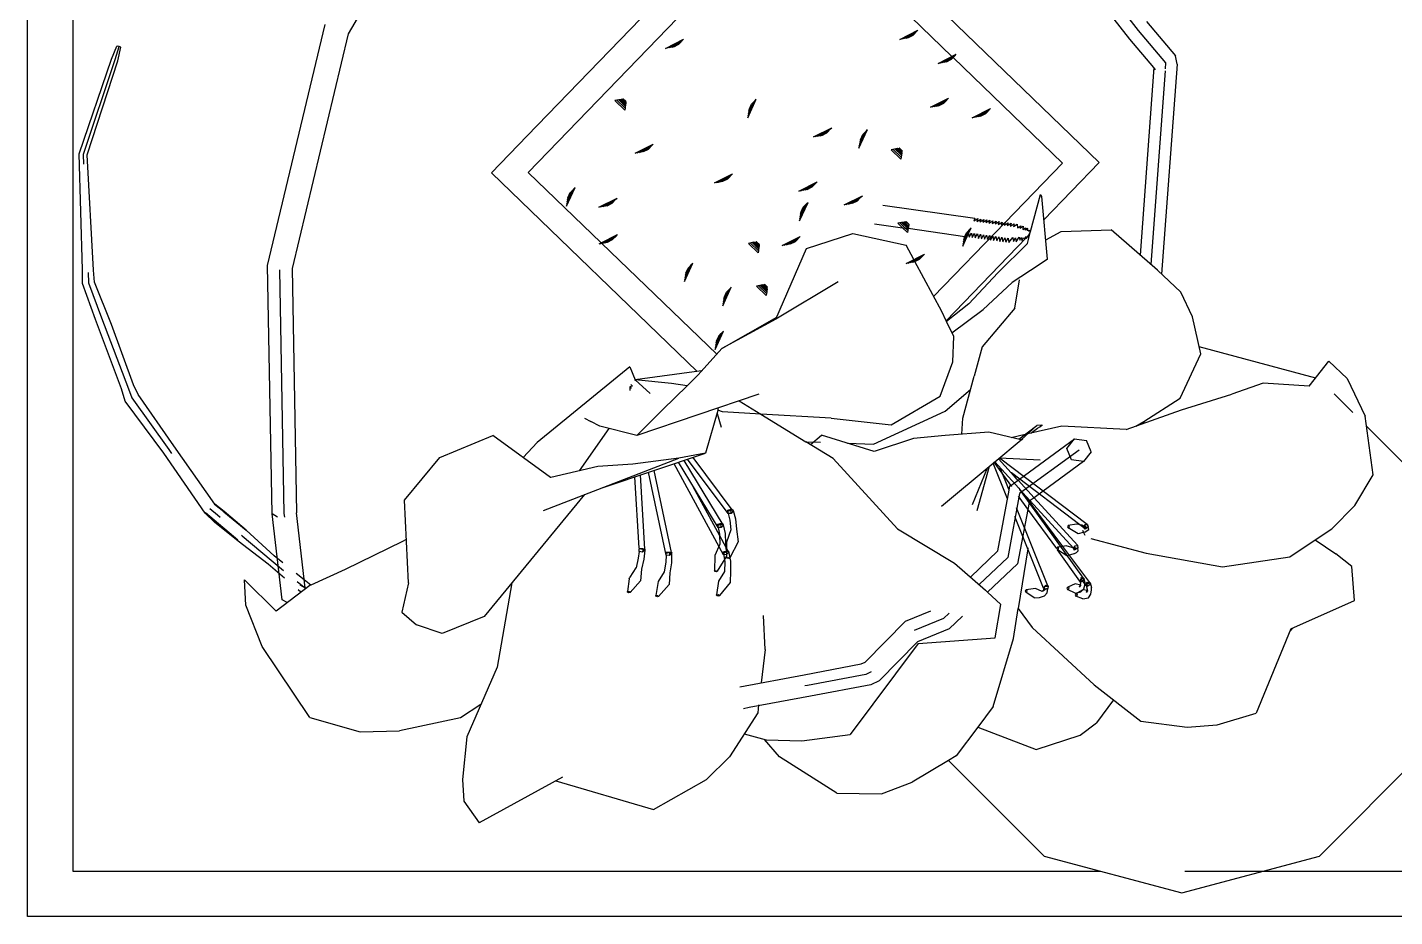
# Model space of a CAD drawing. Header units: metres. Extents: x 244.4 to 340.3, y -4.1 to 64.3.
# Drawn here: x 316.7837 to 316.9937, y 60.3094 to 60.446 of the extents above; entities that cross this region are included whole.
import ezdxf

# ---------------------------------------------------------------- set-up
doc = ezdxf.new("R2010")
doc.units = ezdxf.units.M
doc.layers.add('Edges', color=7, linetype='Continuous')

msp = doc.modelspace()

# ---------------------------------------------------------------- linework, layer by layer
at = {"layer": 'Edges'}
for p, q in [((316.7837, 60.30936), (316.7837, 60.53936)), ((316.7907, 60.53236), (316.7907, 60.31636)), ((316.90085, 60.47108), (316.86048, 60.42928)), ((316.94835, 60.42522), (316.90085, 60.47108)), ((316.90095, 60.46542), (316.86064, 60.42368)), ((316.92572, 60.4415), (316.90307, 60.46336)), ((316.84291, 60.46194), (316.83297, 60.44498)), ((316.94737, 60.45442), (316.95431, 60.4455)), ((316.95302, 60.44415), (316.94601, 60.45317)), ((316.82061, 60.40939), (316.82945, 60.4464)), ((316.91769, 60.44412), (316.92049, 60.44553)), ((316.91799, 60.44418), (316.92031, 60.44535)), ((316.91975, 60.44476), (316.92031, 60.44535)), ((316.92031, 60.44535), (316.92049, 60.44553)), ((316.95431, 60.4455), (316.95854, 60.44051)), ((316.9556, 60.44684), (316.96007, 60.44157)), ((316.79662, 60.44109), (316.79746, 60.44308)), ((316.7975, 60.44309), (316.79746, 60.44308)), ((316.79781, 60.443), (316.7975, 60.44309)), ((316.83297, 60.44498), (316.82436, 60.40893)), ((316.88172, 60.44273), (316.88451, 60.44414)), ((316.88202, 60.44279), (316.88434, 60.44396)), ((316.88237, 60.44286), (316.88413, 60.44375)), ((316.88274, 60.44293), (316.88392, 60.44353)), ((316.88299, 60.44298), (316.88377, 60.44337)), ((316.88377, 60.44337), (316.88451, 60.44414)), ((316.91871, 60.44432), (316.91769, 60.44412)), ((316.91834, 60.44425), (316.92011, 60.44513)), ((316.91871, 60.44432), (316.91989, 60.44492)), ((316.91896, 60.44437), (316.91871, 60.44432)), ((316.91896, 60.44437), (316.91975, 60.44476)), ((316.95672, 60.43979), (316.95302, 60.44415)), ((316.79167, 60.42653), (316.79662, 60.44109)), ((316.79777, 60.44299), (316.79712, 60.44096)), ((316.79761, 60.44083), (316.79807, 60.4429)), ((316.79807, 60.4429), (316.79781, 60.443)), ((316.88202, 60.44279), (316.88172, 60.44273)), ((316.88299, 60.44298), (316.88202, 60.44279)), ((316.92358, 60.44042), (316.92638, 60.44183)), ((316.92388, 60.44048), (316.92579, 60.44144)), ((316.92424, 60.44055), (316.926, 60.44144)), ((316.9246, 60.44062), (316.92579, 60.44122)), ((316.92486, 60.44067), (316.92564, 60.44106)), ((316.92564, 60.44106), (316.9262, 60.44165)), ((316.92579, 60.44144), (316.92572, 60.4415)), ((316.92579, 60.44144), (316.9262, 60.44165)), ((316.92586, 60.44137), (316.92579, 60.44144)), ((316.92589, 60.44132), (316.92586, 60.44137)), ((316.94269, 60.42512), (316.92589, 60.44132)), ((316.9262, 60.44165), (316.92638, 60.44183)), ((316.96029, 60.4403), (316.96007, 60.44157)), ((316.79712, 60.44096), (316.79228, 60.42644)), ((316.79289, 60.42636), (316.79761, 60.44083)), ((316.92486, 60.44067), (316.92358, 60.44042)), ((316.95672, 60.43979), (316.95461, 60.41097)), ((316.95845, 60.43928), (316.95627, 60.40953)), ((316.95701, 60.43945), (316.95672, 60.43979)), ((316.96029, 60.4403), (316.95793, 60.40804)), ((316.95854, 60.44051), (316.95847, 60.43958)), ((316.87454, 60.43481), (316.87396, 60.4347)), ((316.87545, 60.43326), (316.87396, 60.4347)), ((316.8755, 60.43357), (316.87426, 60.43476)), ((316.87462, 60.43483), (316.87454, 60.43481)), ((316.87554, 60.43385), (316.87454, 60.43481)), ((316.87517, 60.43494), (316.87462, 60.43483)), ((316.87555, 60.43392), (316.87462, 60.43483)), ((316.87558, 60.43411), (316.87481, 60.43487)), ((316.87561, 60.43426), (316.87495, 60.43489)), ((316.87524, 60.43495), (316.87517, 60.43494)), ((316.87564, 60.43448), (316.87517, 60.43494)), ((316.87565, 60.43455), (316.87524, 60.43495)), ((316.89436, 60.43208), (316.89567, 60.43493)), ((316.89441, 60.43238), (316.89549, 60.43474)), ((316.89493, 60.43416), (316.89549, 60.43474)), ((316.89549, 60.43474), (316.89567, 60.43493)), ((316.9224, 60.43368), (316.92519, 60.43509)), ((316.9227, 60.43374), (316.92502, 60.43491)), ((316.92305, 60.43381), (316.92481, 60.43469)), ((316.92445, 60.43432), (316.92481, 60.43469)), ((316.92481, 60.43469), (316.92502, 60.43491)), ((316.92502, 60.43491), (316.92519, 60.43509)), ((316.8755, 60.43357), (316.87545, 60.43326)), ((316.87554, 60.43385), (316.8755, 60.43357)), ((316.87555, 60.43392), (316.87554, 60.43385)), ((316.87564, 60.43448), (316.87555, 60.43392)), ((316.87565, 60.43455), (316.87564, 60.43448)), ((316.89452, 60.43311), (316.89436, 60.43208)), ((316.89446, 60.43274), (316.89529, 60.43453)), ((316.89452, 60.43311), (316.89507, 60.43431)), ((316.89456, 60.43336), (316.89452, 60.43311)), ((316.89456, 60.43336), (316.89493, 60.43416)), ((316.92367, 60.43393), (316.9224, 60.43368)), ((316.92342, 60.43388), (316.9246, 60.43448)), ((316.92367, 60.43393), (316.92445, 60.43432)), ((316.92885, 60.43208), (316.93164, 60.43348)), ((316.92915, 60.43214), (316.93147, 60.4333)), ((316.9295, 60.4322), (316.93126, 60.43309)), ((316.92987, 60.43228), (316.93105, 60.43287)), ((316.93012, 60.43233), (316.9309, 60.43272)), ((316.9309, 60.43272), (316.93164, 60.43348)), ((316.90445, 60.42913), (316.90725, 60.43053)), ((316.90708, 60.43035), (316.90725, 60.43053)), ((316.93012, 60.43233), (316.92885, 60.43208)), ((316.86048, 60.42928), (316.85499, 60.42359)), ((316.90573, 60.42937), (316.90445, 60.42913)), ((316.90475, 60.42918), (316.90708, 60.43035)), ((316.90511, 60.42925), (316.90687, 60.43014)), ((316.90547, 60.42932), (316.90666, 60.42992)), ((316.90573, 60.42937), (316.90651, 60.42977)), ((316.90651, 60.42977), (316.90708, 60.43035)), ((316.91144, 60.42741), (316.91275, 60.43025)), ((316.91149, 60.42771), (316.91258, 60.43007)), ((316.91161, 60.42844), (316.91149, 60.42771)), ((316.91155, 60.42807), (316.91237, 60.42986)), ((316.91161, 60.42844), (316.91216, 60.42964)), ((316.91165, 60.42869), (316.91161, 60.42844)), ((316.91165, 60.42869), (316.91201, 60.42949)), ((316.91201, 60.42949), (316.91258, 60.43007)), ((316.91258, 60.43007), (316.91275, 60.43025)), ((316.79218, 60.40869), (316.79167, 60.42653)), ((316.79228, 60.42644), (316.79234, 60.42492)), ((316.79387, 60.40864), (316.79289, 60.42636)), ((316.87705, 60.42662), (316.87985, 60.42803)), ((316.87833, 60.42687), (316.87705, 60.42662)), ((316.87735, 60.42668), (316.87968, 60.42785)), ((316.87771, 60.42675), (316.87947, 60.42764)), ((316.87807, 60.42682), (316.87926, 60.42742)), ((316.87833, 60.42687), (316.87911, 60.42727)), ((316.87911, 60.42727), (316.87968, 60.42785)), ((316.87968, 60.42785), (316.87985, 60.42803)), ((316.91149, 60.42771), (316.91144, 60.42741)), ((316.91736, 60.42735), (316.91638, 60.42716)), ((316.91787, 60.42573), (316.91638, 60.42716)), ((316.91791, 60.42603), (316.91668, 60.42722)), ((316.91796, 60.42631), (316.91696, 60.42728)), ((316.91797, 60.42638), (316.91703, 60.42729)), ((316.918, 60.42658), (316.91722, 60.42733)), ((316.9174, 60.42736), (316.91736, 60.42735)), ((316.91802, 60.42672), (316.91736, 60.42735)), ((316.9174, 60.42736), (316.91759, 60.4274)), ((316.91803, 60.42675), (316.9174, 60.42736)), ((316.91765, 60.42741), (316.91759, 60.4274)), ((316.91806, 60.42695), (316.91759, 60.4274)), ((316.91807, 60.42701), (316.91765, 60.42741)), ((316.91796, 60.42631), (316.91791, 60.42603)), ((316.91797, 60.42638), (316.91796, 60.42631)), ((316.918, 60.42658), (316.91797, 60.42638)), ((316.91802, 60.42672), (316.918, 60.42658)), ((316.91803, 60.42675), (316.91802, 60.42672)), ((316.91803, 60.42675), (316.91806, 60.42695)), ((316.91807, 60.42701), (316.91806, 60.42695)), ((316.91791, 60.42603), (316.91787, 60.42573)), ((316.93389, 60.416), (316.94269, 60.42512)), ((316.93984, 60.4164), (316.94835, 60.42522)), ((316.85499, 60.42359), (316.88657, 60.39309)), ((316.86064, 60.42368), (316.87184, 60.41287)), ((316.88923, 60.42207), (316.89203, 60.42348)), ((316.88953, 60.42213), (316.88923, 60.42207)), ((316.88953, 60.42213), (316.89185, 60.4233)), ((316.88953, 60.42213), (316.89051, 60.42232)), ((316.88989, 60.4222), (316.89165, 60.42308)), ((316.89025, 60.42227), (316.89144, 60.42286)), ((316.89051, 60.42232), (316.89129, 60.42271)), ((316.89129, 60.42271), (316.89203, 60.42348)), ((316.9022, 60.42081), (316.905, 60.42222)), ((316.90426, 60.42146), (316.905, 60.42222)), ((316.86651, 60.41849), (316.86782, 60.42134)), ((316.86656, 60.4188), (316.86764, 60.42116)), ((316.86661, 60.41915), (316.86744, 60.42094)), ((316.86667, 60.41952), (316.86723, 60.42072)), ((316.86671, 60.41978), (316.86708, 60.42057)), ((316.86708, 60.42057), (316.86723, 60.42072)), ((316.86723, 60.42072), (316.86782, 60.42134)), ((316.90348, 60.42106), (316.9022, 60.42081)), ((316.9025, 60.42087), (316.90482, 60.42204)), ((316.90286, 60.42094), (316.90462, 60.42183)), ((316.90322, 60.42101), (316.90441, 60.42161)), ((316.90348, 60.42106), (316.90426, 60.42146)), ((316.90916, 60.41869), (316.91196, 60.42009)), ((316.91179, 60.41991), (316.91196, 60.42009)), ((316.93781, 60.41462), (316.9393, 60.42029)), ((316.93951, 60.41997), (316.9393, 60.42029)), ((316.86661, 60.41915), (316.86651, 60.41849)), ((316.86667, 60.41952), (316.86661, 60.41915)), ((316.86671, 60.41978), (316.86667, 60.41952)), ((316.87147, 60.41833), (316.87427, 60.41973)), ((316.87275, 60.41857), (316.87147, 60.41833)), ((316.87177, 60.41839), (316.87409, 60.41955)), ((316.87213, 60.41845), (316.87389, 60.41934)), ((316.87249, 60.41853), (316.87368, 60.41912)), ((316.87275, 60.41857), (316.87353, 60.41897)), ((316.87353, 60.41897), (316.87409, 60.41955)), ((316.87409, 60.41955), (316.87427, 60.41973)), ((316.9023, 60.41624), (316.90361, 60.41908)), ((316.90235, 60.41654), (316.90344, 60.4189)), ((316.90241, 60.4169), (316.90323, 60.41869)), ((316.90247, 60.41727), (316.90302, 60.41847)), ((316.90251, 60.41752), (316.90287, 60.41832)), ((316.90287, 60.41832), (316.90344, 60.4189)), ((316.90344, 60.4189), (316.90361, 60.41908)), ((316.91044, 60.41893), (316.90916, 60.41869)), ((316.90946, 60.41874), (316.91179, 60.41991)), ((316.90982, 60.41881), (316.91158, 60.4197)), ((316.91018, 60.41888), (316.91137, 60.41948)), ((316.91044, 60.41893), (316.91122, 60.41933)), ((316.91122, 60.41933), (316.91158, 60.4197)), ((316.91158, 60.4197), (316.91179, 60.41991)), ((316.91512, 60.41864), (316.92921, 60.41665)), ((316.94039, 60.41033), (316.93951, 60.41997)), ((316.90247, 60.41727), (316.9023, 60.41624)), ((316.90251, 60.41752), (316.90247, 60.41727)), ((316.91381, 60.41579), (316.91812, 60.41518)), ((316.91799, 60.41599), (316.91741, 60.41587)), ((316.91812, 60.41518), (316.91741, 60.41587)), ((316.91854, 60.41513), (316.91771, 60.41593)), ((316.91806, 60.416), (316.91799, 60.41599)), ((316.91894, 60.41507), (316.91799, 60.41599)), ((316.91862, 60.41611), (316.91806, 60.416)), ((316.919, 60.4151), (316.91806, 60.416)), ((316.91903, 60.41529), (316.91825, 60.41604)), ((316.91905, 60.41543), (316.91839, 60.41607)), ((316.91868, 60.41612), (316.91862, 60.41611)), ((316.91909, 60.41566), (316.91862, 60.41611)), ((316.9191, 60.41572), (316.91868, 60.41612)), ((316.9229, 60.40463), (316.93387, 60.41598)), ((316.92921, 60.41665), (316.92907, 60.41623)), ((316.92907, 60.41623), (316.92968, 60.41659)), ((316.92968, 60.41659), (316.92954, 60.41616)), ((316.92954, 60.41616), (316.93015, 60.41652)), ((316.93015, 60.41652), (316.93, 60.4161)), ((316.93, 60.4161), (316.93062, 60.41646)), ((316.93062, 60.41646), (316.93047, 60.41603)), ((316.93047, 60.41603), (316.93108, 60.41639)), ((316.93108, 60.41639), (316.93094, 60.41596)), ((316.93094, 60.41596), (316.93155, 60.41633)), ((316.93155, 60.41633), (316.93141, 60.4159)), ((316.93141, 60.4159), (316.93202, 60.41626)), ((316.93202, 60.41626), (316.93188, 60.41583)), ((316.93188, 60.41583), (316.93249, 60.41619)), ((316.93249, 60.41619), (316.93234, 60.41577)), ((316.93234, 60.41577), (316.93296, 60.41613)), ((316.93296, 60.41613), (316.93281, 60.4157)), ((316.93281, 60.4157), (316.93342, 60.41606)), ((316.93342, 60.41606), (316.93328, 60.41564)), ((316.93328, 60.41564), (316.93387, 60.41598)), ((316.93389, 60.416), (316.93375, 60.41557)), ((316.93375, 60.41557), (316.93436, 60.41593)), ((316.93387, 60.41598), (316.93389, 60.416)), ((316.93436, 60.41593), (316.93422, 60.4155)), ((316.93422, 60.4155), (316.93483, 60.41586)), ((316.93483, 60.41586), (316.93468, 60.41544)), ((316.93468, 60.41544), (316.9353, 60.4158)), ((316.9353, 60.4158), (316.93515, 60.41537)), ((316.87184, 60.41287), (316.87434, 60.41413)), ((316.87191, 60.4128), (316.87417, 60.41395)), ((316.8722, 60.41285), (316.87396, 60.41374)), ((316.8736, 60.41337), (316.87417, 60.41395)), ((316.87417, 60.41395), (316.87434, 60.41413)), ((316.89964, 60.41245), (316.90243, 60.41386)), ((316.89994, 60.41251), (316.90226, 60.41368)), ((316.90169, 60.41309), (316.90243, 60.41386)), ((316.9034, 60.41197), (316.91047, 60.41432)), ((316.91047, 60.41432), (316.91869, 60.4125)), ((316.91889, 60.41444), (316.91812, 60.41518)), ((316.91812, 60.41518), (316.91854, 60.41513)), ((316.91894, 60.41474), (316.91854, 60.41513)), ((316.91854, 60.41513), (316.91894, 60.41507)), ((316.91894, 60.41474), (316.91889, 60.41444)), ((316.919, 60.4151), (316.91894, 60.41474)), ((316.91894, 60.41507), (316.919, 60.4151)), ((316.91899, 60.41502), (316.91894, 60.41507)), ((316.91903, 60.41529), (316.919, 60.4151)), ((316.919, 60.4151), (316.92769, 60.41384)), ((316.91909, 60.41566), (316.91903, 60.41529)), ((316.9191, 60.41572), (316.91909, 60.41566)), ((316.92738, 60.41233), (316.92827, 60.41428)), ((316.92743, 60.41264), (316.92824, 60.41444)), ((316.92748, 60.41299), (316.92831, 60.41479)), ((316.92754, 60.41336), (316.92776, 60.41383)), ((316.92754, 60.41336), (316.92781, 60.41382)), ((316.92758, 60.41362), (316.92769, 60.41384)), ((316.92769, 60.41384), (316.92795, 60.41441)), ((316.92769, 60.41384), (316.92786, 60.41382)), ((316.92776, 60.41383), (316.9281, 60.41457)), ((316.92781, 60.41382), (316.9281, 60.41457)), ((316.92786, 60.41382), (316.92791, 60.41381)), ((316.92791, 60.41381), (316.92824, 60.41444)), ((316.92795, 60.41441), (316.92851, 60.415)), ((316.92824, 60.41444), (316.92851, 60.415)), ((316.92824, 60.41444), (316.92827, 60.41428)), ((316.92827, 60.41428), (316.92869, 60.41518)), ((316.92827, 60.41428), (316.92837, 60.41374)), ((316.92837, 60.41374), (316.92871, 60.41437)), ((316.92851, 60.415), (316.92869, 60.41518)), ((316.92871, 60.41437), (316.92884, 60.41368)), ((316.92884, 60.41368), (316.92918, 60.4143)), ((316.92918, 60.4143), (316.92931, 60.41361)), ((316.92931, 60.41361), (316.92965, 60.41424)), ((316.92965, 60.41424), (316.92978, 60.41355)), ((316.92978, 60.41355), (316.93012, 60.41417)), ((316.93012, 60.41417), (316.93025, 60.41348)), ((316.93025, 60.41348), (316.93058, 60.41411)), ((316.93058, 60.41411), (316.93071, 60.41341)), ((316.93071, 60.41341), (316.93105, 60.41404)), ((316.93105, 60.41404), (316.93118, 60.41335)), ((316.93118, 60.41335), (316.93152, 60.41398)), ((316.93152, 60.41398), (316.93159, 60.41362)), ((316.93165, 60.41328), (316.93199, 60.41391)), ((316.93199, 60.41391), (316.93212, 60.41322)), ((316.93212, 60.41322), (316.93246, 60.41384)), ((316.93246, 60.41384), (316.93259, 60.41315)), ((316.93259, 60.41315), (316.93292, 60.41378)), ((316.93292, 60.41378), (316.93305, 60.41309)), ((316.93305, 60.41309), (316.93339, 60.41371)), ((316.93339, 60.41371), (316.93352, 60.41302)), ((316.93515, 60.41537), (316.93576, 60.41573)), ((316.93558, 60.41304), (316.93606, 60.41371)), ((316.93576, 60.41573), (316.93577, 60.41516)), ((316.93577, 60.41516), (316.93628, 60.41546)), ((316.93606, 60.41371), (316.93614, 60.41325)), ((316.93628, 60.41546), (316.93616, 60.4151)), ((316.93616, 60.4151), (316.93667, 60.4154)), ((316.93667, 60.4154), (316.93661, 60.41492)), ((316.93661, 60.41492), (316.93702, 60.41516)), ((316.93702, 60.41516), (316.93692, 60.41487)), ((316.93692, 60.41487), (316.93734, 60.41512)), ((316.93694, 60.41355), (316.93709, 60.41383)), ((316.93709, 60.41383), (316.93714, 60.41361)), ((316.93714, 60.41361), (316.93728, 60.41375)), ((316.93715, 60.41352), (316.93728, 60.41375)), ((316.93734, 60.41512), (316.93724, 60.41483)), ((316.93724, 60.41483), (316.93752, 60.41481)), ((316.93728, 60.41375), (316.9373, 60.4138)), ((316.9373, 60.41274), (316.93779, 60.41459)), ((316.9373, 60.4138), (316.93753, 60.41402)), ((316.9373, 60.4138), (316.9374, 60.41372)), ((316.9374, 60.41372), (316.93753, 60.41402)), ((316.93752, 60.41481), (316.93746, 60.41463)), ((316.93746, 60.41463), (316.93773, 60.41479)), ((316.93753, 60.41402), (316.93779, 60.41459)), ((316.93753, 60.41402), (316.93768, 60.41418)), ((316.93773, 60.41479), (316.93767, 60.4146)), ((316.93767, 60.4146), (316.93781, 60.41462)), ((316.93779, 60.41459), (316.93781, 60.41462)), ((316.94012, 60.4133), (316.94252, 60.41458)), ((316.94252, 60.41458), (316.95016, 60.41484)), ((316.9573, 60.40864), (316.95016, 60.41484)), ((316.87155, 60.41273), (316.87282, 60.41298)), ((316.87155, 60.41273), (316.87184, 60.41287)), ((316.87184, 60.41287), (316.87191, 60.4128)), ((316.87191, 60.4128), (316.88958, 60.39574)), ((316.87257, 60.41293), (316.87375, 60.41352)), ((316.87282, 60.41298), (316.8736, 60.41337)), ((316.89529, 60.41295), (316.89445, 60.41278)), ((316.89593, 60.41135), (316.89445, 60.41278)), ((316.89598, 60.41165), (316.89475, 60.41284)), ((316.89603, 60.41193), (316.89503, 60.4129)), ((316.89604, 60.41201), (316.8951, 60.41291)), ((316.89529, 60.41295), (316.89543, 60.41297)), ((316.89607, 60.4122), (316.89529, 60.41295)), ((316.89543, 60.41297), (316.89566, 60.41302)), ((316.89609, 60.41234), (316.89543, 60.41297)), ((316.89572, 60.41303), (316.89566, 60.41302)), ((316.89613, 60.41257), (316.89566, 60.41302)), ((316.89614, 60.41263), (316.89572, 60.41303)), ((316.89598, 60.41165), (316.89593, 60.41135)), ((316.89603, 60.41193), (316.89598, 60.41165)), ((316.89604, 60.41201), (316.89603, 60.41193)), ((316.89613, 60.41257), (316.89604, 60.41201)), ((316.89614, 60.41263), (316.89613, 60.41257)), ((316.89869, 60.40113), (316.9034, 60.41197)), ((316.90091, 60.4127), (316.89964, 60.41245)), ((316.90029, 60.41258), (316.90205, 60.41347)), ((316.90066, 60.41265), (316.90184, 60.41325)), ((316.90091, 60.4127), (316.90169, 60.41309)), ((316.91987, 60.41029), (316.91869, 60.4125)), ((316.92484, 60.40088), (316.93714, 60.41361)), ((316.92754, 60.41336), (316.92738, 60.41233)), ((316.92758, 60.41362), (316.92754, 60.41336)), ((316.93159, 60.41362), (316.93165, 60.41328)), ((316.9373, 60.41274), (316.93275, 60.40825)), ((316.93352, 60.41302), (316.93386, 60.41365)), ((316.93386, 60.41365), (316.93399, 60.41295)), ((316.93399, 60.41295), (316.93433, 60.41358)), ((316.93433, 60.41358), (316.93446, 60.41289)), ((316.93446, 60.41289), (316.93509, 60.41367)), ((316.93509, 60.41367), (316.93519, 60.41309)), ((316.93519, 60.41309), (316.93547, 60.41361)), ((316.93547, 60.41361), (316.93558, 60.41304)), ((316.93614, 60.41325), (316.93637, 60.41367)), ((316.93637, 60.41367), (316.93646, 60.4132)), ((316.93646, 60.4132), (316.93669, 60.41363)), ((316.93669, 60.41363), (316.93694, 60.41355)), ((316.93714, 60.41361), (316.93715, 60.41352)), ((316.88462, 60.4069), (316.88593, 60.40974)), ((316.88467, 60.4072), (316.88575, 60.40956)), ((316.88555, 60.40935), (316.88575, 60.40956)), ((316.88575, 60.40956), (316.88593, 60.40974)), ((316.91869, 60.4097), (316.92149, 60.41111)), ((316.91997, 60.40995), (316.91869, 60.4097)), ((316.91899, 60.40976), (316.92131, 60.41093)), ((316.91935, 60.40983), (316.92111, 60.41072)), ((316.91971, 60.4099), (316.91998, 60.41009)), ((316.91971, 60.4099), (316.92, 60.41005)), ((316.91991, 60.41022), (316.91987, 60.41029)), ((316.91996, 60.41014), (316.91991, 60.41022)), ((316.91998, 60.41009), (316.91996, 60.41014)), ((316.91997, 60.40995), (316.92004, 60.40998)), ((316.91998, 60.41009), (316.9209, 60.4105)), ((316.92, 60.41005), (316.91998, 60.41009)), ((316.92, 60.41005), (316.9209, 60.4105)), ((316.92004, 60.40998), (316.92, 60.41005)), ((316.92004, 60.40998), (316.92075, 60.41034)), ((316.92415, 60.40231), (316.92004, 60.40998)), ((316.92075, 60.41034), (316.92149, 60.41111)), ((316.9391, 60.40949), (316.93499, 60.40679)), ((316.94039, 60.41033), (316.9391, 60.40949)), ((316.79218, 60.40661), (316.79218, 60.40869)), ((316.79304, 60.40831), (316.79308, 60.40672)), ((316.79399, 60.40684), (316.79387, 60.40864)), ((316.82129, 60.37125), (316.82061, 60.40939)), ((316.82317, 60.37131), (316.82249, 60.40871)), ((316.82436, 60.40893), (316.82504, 60.37137)), ((316.88482, 60.40818), (316.88467, 60.4072)), ((316.88472, 60.40756), (316.88555, 60.40935)), ((316.88478, 60.40792), (316.88534, 60.40913)), ((316.88482, 60.40818), (316.88519, 60.40898)), ((316.88519, 60.40898), (316.88555, 60.40935)), ((316.92832, 60.40348), (316.93275, 60.40825)), ((316.96088, 60.40527), (316.9573, 60.40864)), ((316.79415, 60.40107), (316.79218, 60.40661)), ((316.79308, 60.40672), (316.79507, 60.40135)), ((316.79661, 60.4003), (316.79399, 60.40684)), ((316.88467, 60.4072), (316.88462, 60.4069)), ((316.89051, 60.4032), (316.89182, 60.40604)), ((316.89056, 60.4035), (316.89165, 60.40586)), ((316.89062, 60.40386), (316.89144, 60.40565)), ((316.89067, 60.40423), (316.89123, 60.40543)), ((316.89072, 60.40448), (316.89108, 60.40528)), ((316.89108, 60.40528), (316.89165, 60.40586)), ((316.89182, 60.40604), (316.89165, 60.40586)), ((316.89667, 60.40639), (316.89568, 60.40619)), ((316.89717, 60.40476), (316.89568, 60.40619)), ((316.89722, 60.40506), (316.89598, 60.40625)), ((316.89726, 60.40534), (316.89626, 60.40631)), ((316.89727, 60.40542), (316.89634, 60.40632)), ((316.8973, 60.40561), (316.89652, 60.40636)), ((316.8967, 60.40639), (316.89667, 60.40639)), ((316.89733, 60.40575), (316.89667, 60.40639)), ((316.8967, 60.40639), (316.89689, 60.40643)), ((316.89733, 60.40578), (316.8967, 60.40639)), ((316.89696, 60.40644), (316.89689, 60.40643)), ((316.89736, 60.40598), (316.89689, 60.40643)), ((316.89737, 60.40604), (316.89696, 60.40644)), ((316.89726, 60.40534), (316.89722, 60.40506)), ((316.89727, 60.40542), (316.89726, 60.40534)), ((316.89733, 60.40575), (316.89727, 60.40542)), ((316.89733, 60.40578), (316.89736, 60.40598)), ((316.89733, 60.40578), (316.89733, 60.40575)), ((316.89737, 60.40604), (316.89736, 60.40598)), ((316.90826, 60.40687), (316.89869, 60.40113)), ((316.93499, 60.40679), (316.93051, 60.40261)), ((316.93539, 60.40281), (316.93612, 60.40718)), ((316.89056, 60.4035), (316.89051, 60.4032)), ((316.89067, 60.40423), (316.89056, 60.4035)), ((316.89072, 60.40448), (316.89067, 60.40423)), ((316.89722, 60.40506), (316.89717, 60.40476)), ((316.92832, 60.40348), (316.92487, 60.4008)), ((316.96267, 60.40151), (316.96088, 60.40527)), ((316.79816, 60.39042), (316.79415, 60.40107)), ((316.79507, 60.40135), (316.79924, 60.39044)), ((316.89038, 60.39662), (316.89883, 60.40146)), ((316.89869, 60.40113), (316.89038, 60.39662)), ((316.92484, 60.40088), (316.92415, 60.40231)), ((316.92572, 60.39905), (316.93051, 60.40261)), ((316.93539, 60.40281), (316.93037, 60.39688)), ((316.96395, 60.39579), (316.96267, 60.40151)), ((316.80002, 60.39106), (316.79661, 60.4003)), ((316.88933, 60.39646), (316.89064, 60.3993)), ((316.88938, 60.39676), (316.89046, 60.39912)), ((316.89026, 60.39891), (316.89046, 60.39912)), ((316.89046, 60.39912), (316.89064, 60.3993)), ((316.92487, 60.4008), (316.92484, 60.40088)), ((316.92601, 60.39846), (316.92487, 60.4008)), ((316.88953, 60.39774), (316.88938, 60.39676)), ((316.88943, 60.39712), (316.89026, 60.39891)), ((316.88949, 60.39749), (316.89004, 60.39869)), ((316.88953, 60.39774), (316.8899, 60.39854)), ((316.8899, 60.39854), (316.89026, 60.39891)), ((316.92585, 60.39457), (316.92601, 60.39846)), ((316.93037, 60.39688), (316.92913, 60.39237)), ((316.98159, 60.39209), (316.96371, 60.39688)), ((316.89038, 60.39662), (316.88673, 60.39259)), ((316.88938, 60.39676), (316.88933, 60.39646)), ((316.96077, 60.389), (316.96395, 60.39579)), ((316.87625, 60.3938), (316.86199, 60.38217)), ((316.87625, 60.3938), (316.87706, 60.39184)), ((316.88727, 60.39318), (316.87706, 60.39184)), ((316.92391, 60.38933), (316.92585, 60.39457)), ((316.9806, 60.39084), (316.98363, 60.39466)), ((316.98363, 60.39466), (316.98641, 60.392)), ((316.80074, 60.38958), (316.80002, 60.39106)), ((316.87631, 60.39016), (316.87627, 60.3908)), ((316.87645, 60.39048), (316.87637, 60.39087)), ((316.87647, 60.39106), (316.87648, 60.3911)), ((316.87648, 60.39097), (316.87647, 60.39106)), ((316.87654, 60.39095), (316.87648, 60.39097)), ((316.87661, 60.39084), (316.87654, 60.39095)), ((316.87664, 60.3909), (316.87654, 60.39095)), ((316.87658, 60.39078), (316.87661, 60.39084)), ((316.87694, 60.39181), (316.87697, 60.39181)), ((316.87697, 60.39181), (316.87704, 60.39175)), ((316.87706, 60.39184), (316.87939, 60.38974)), ((316.88263, 60.39127), (316.87706, 60.39184)), ((316.88132, 60.38726), (316.88504, 60.39092)), ((316.88504, 60.39092), (316.88263, 60.39127)), ((316.88504, 60.39092), (316.88673, 60.39259)), ((316.92738, 60.38591), (316.92913, 60.39237)), ((316.9735, 60.39129), (316.9687, 60.38963)), ((316.9806, 60.39084), (316.9735, 60.39129)), ((316.98641, 60.392), (316.98921, 60.38624)), ((316.79872, 60.38853), (316.79816, 60.39042)), ((316.80464, 60.38054), (316.79872, 60.38853)), ((316.79924, 60.39044), (316.79973, 60.38906)), ((316.79973, 60.38906), (316.80541, 60.3811)), ((316.80618, 60.38166), (316.80074, 60.38958)), ((316.89605, 60.38961), (316.87734, 60.38326)), ((316.89304, 60.38859), (316.89634, 60.38656)), ((316.91639, 60.3849), (316.92391, 60.38933)), ((316.9247, 60.38699), (316.92858, 60.39033)), ((316.95521, 60.38541), (316.96077, 60.389)), ((316.96097, 60.38723), (316.9687, 60.38963)), ((316.98728, 60.38682), (316.98443, 60.38967)), ((316.87734, 60.38326), (316.88132, 60.38726)), ((316.88978, 60.3871), (316.88785, 60.38053)), ((316.88964, 60.38664), (316.89028, 60.38456)), ((316.88975, 60.38747), (316.88977, 60.38714)), ((316.89045, 60.38689), (316.88977, 60.38714)), ((316.88977, 60.38714), (316.88978, 60.3871)), ((316.89634, 60.38656), (316.89045, 60.38689)), ((316.89634, 60.38656), (316.9033, 60.38229)), ((316.90715, 60.38595), (316.89634, 60.38656)), ((316.91367, 60.38195), (316.9247, 60.38699)), ((316.95249, 60.38418), (316.96097, 60.38723)), ((316.86851, 60.37786), (316.87308, 60.38435)), ((316.86928, 60.38592), (316.87026, 60.38542)), ((316.87165, 60.38472), (316.87026, 60.38542)), ((316.87734, 60.38326), (316.87165, 60.38472)), ((316.90715, 60.38595), (316.91639, 60.3849)), ((316.92723, 60.38346), (316.92738, 60.38591)), ((316.93598, 60.38268), (316.93876, 60.38481)), ((316.93876, 60.38481), (316.93634, 60.3826)), ((316.94259, 60.38472), (316.93736, 60.38353)), ((316.93785, 60.38365), (316.93888, 60.38438)), ((316.93955, 60.38485), (316.93876, 60.38481)), ((316.93888, 60.38438), (316.9392, 60.38459)), ((316.9392, 60.38459), (316.93955, 60.38485)), ((316.93955, 60.38485), (316.93962, 60.38485)), ((316.95249, 60.38418), (316.94259, 60.38472)), ((316.95394, 60.3847), (316.95517, 60.38541)), ((316.95517, 60.38541), (316.95521, 60.38541)), ((316.95521, 60.38541), (316.95518, 60.38515)), ((316.99043, 60.37725), (316.98921, 60.38624)), ((316.99765, 60.37645), (316.98942, 60.38468)), ((316.84704, 60.37989), (316.85522, 60.38328)), ((316.86407, 60.37684), (316.85522, 60.38328)), ((316.86199, 60.38217), (316.85988, 60.37989)), ((316.9033, 60.38229), (316.90553, 60.38222)), ((316.90747, 60.37973), (316.9033, 60.38229)), ((316.90397, 60.38188), (316.90566, 60.38334)), ((316.91379, 60.3808), (316.90566, 60.38334)), ((316.91982, 60.3828), (316.91379, 60.3808)), ((316.92468, 60.38327), (316.91982, 60.3828)), ((316.93136, 60.38377), (316.92468, 60.38327)), ((316.93634, 60.3826), (316.93136, 60.38377)), ((316.93229, 60.37923), (316.93634, 60.3826)), ((316.93481, 60.38296), (316.93698, 60.38345)), ((316.93609, 60.37657), (316.94454, 60.38274)), ((316.93634, 60.3826), (316.93662, 60.38277)), ((316.94338, 60.38126), (316.94454, 60.38274)), ((316.94454, 60.38274), (316.9464, 60.38248)), ((316.9471, 60.38074), (316.9464, 60.38248)), ((316.81099, 60.37134), (316.80464, 60.38054)), ((316.80541, 60.3811), (316.80583, 60.38049)), ((316.81247, 60.37273), (316.80618, 60.38166)), ((316.87186, 60.37519), (316.88785, 60.38053)), ((316.88785, 60.38053), (316.88376, 60.37979)), ((316.90969, 60.38208), (316.91367, 60.38195)), ((316.94524, 60.381), (316.93612, 60.37434)), ((316.94409, 60.37952), (316.94338, 60.38126)), ((316.9471, 60.38074), (316.94595, 60.37926)), ((316.84162, 60.37331), (316.84704, 60.37989)), ((316.86298, 60.37176), (316.88376, 60.37979)), ((316.87134, 60.37853), (316.8641, 60.37682)), ((316.87669, 60.37888), (316.87134, 60.37853)), ((316.88376, 60.37979), (316.87669, 60.37888)), ((316.89064, 60.36493), (316.88303, 60.37892)), ((316.88979, 60.36912), (316.8837, 60.37915)), ((316.89059, 60.36956), (316.88458, 60.37944)), ((316.89134, 60.37126), (316.88508, 60.37961)), ((316.89198, 60.37183), (316.88598, 60.37991)), ((316.91736, 60.36894), (316.90747, 60.37973)), ((316.92409, 60.37241), (316.93204, 60.37902)), ((316.92887, 60.37269), (316.93118, 60.37831)), ((316.93145, 60.37853), (316.92955, 60.3717)), ((316.93204, 60.37902), (316.9322, 60.37916)), ((316.93426, 60.37352), (316.93204, 60.37902)), ((316.9322, 60.37916), (316.93229, 60.37923)), ((316.9349, 60.37542), (316.9322, 60.37916)), ((316.93598, 60.37519), (316.93229, 60.37923)), ((316.93481, 60.37754), (316.93285, 60.3797)), ((316.93304, 60.37977), (316.93299, 60.37981)), ((316.94651, 60.3696), (316.93304, 60.37977)), ((316.93928, 60.3795), (316.93304, 60.37977)), ((316.93452, 60.37489), (316.93314, 60.37829)), ((316.94595, 60.37926), (316.93875, 60.374)), ((316.94595, 60.37926), (316.94409, 60.37952)), ((316.8641, 60.37682), (316.86407, 60.37684)), ((316.87769, 60.36597), (316.87703, 60.37692)), ((316.87852, 60.36581), (316.8779, 60.37721)), ((316.8818, 60.36486), (316.87913, 60.37762)), ((316.88263, 60.36527), (316.87999, 60.37791)), ((316.93476, 60.3756), (316.93587, 60.37641)), ((316.93485, 60.37751), (316.93481, 60.37754)), ((316.94538, 60.36955), (316.93485, 60.37751)), ((316.93576, 60.37651), (316.93485, 60.37751)), ((316.93576, 60.37651), (316.93587, 60.37641)), ((316.93587, 60.37641), (316.93609, 60.37657)), ((316.93833, 60.37369), (316.93587, 60.37641)), ((316.98759, 60.37251), (316.99043, 60.37725)), ((316.86929, 60.3742), (316.85389, 60.35548)), ((316.89137, 60.36548), (316.88598, 60.3754)), ((316.93277, 60.36553), (316.93452, 60.37489)), ((316.93612, 60.37434), (316.93429, 60.36455)), ((316.93452, 60.37489), (316.93463, 60.37551)), ((316.93463, 60.37551), (316.93476, 60.3756)), ((316.93738, 60.37197), (316.93595, 60.37396)), ((316.93598, 60.37519), (316.93613, 60.37497)), ((316.94594, 60.36137), (316.93613, 60.37497)), ((316.93663, 60.37447), (316.93613, 60.37497)), ((316.9376, 60.37316), (316.93663, 60.37447)), ((316.9444, 60.36595), (316.93663, 60.37447)), ((316.93875, 60.374), (316.93833, 60.37369)), ((316.81173, 60.37203), (316.81291, 60.37106)), ((316.81386, 60.37152), (316.81242, 60.37268)), ((316.81391, 60.37158), (316.81247, 60.37273)), ((316.84223, 60.36062), (316.84162, 60.37331)), ((316.89123, 60.37163), (316.89129, 60.37181)), ((316.89133, 60.37167), (316.89123, 60.37163)), ((316.89129, 60.37181), (316.89181, 60.37196)), ((316.89129, 60.37181), (316.89133, 60.37167)), ((316.89133, 60.37167), (316.89181, 60.37196)), ((316.8917, 60.37167), (316.89133, 60.37167)), ((316.89134, 60.37126), (316.89133, 60.37167)), ((316.89206, 60.37187), (316.8917, 60.37167)), ((316.8917, 60.37167), (316.89181, 60.37129)), ((316.89181, 60.37196), (316.89198, 60.37183)), ((316.89181, 60.37196), (316.89206, 60.37187)), ((316.89211, 60.37173), (316.89181, 60.37129)), ((316.89198, 60.37183), (316.89211, 60.37173)), ((316.89206, 60.37187), (316.89211, 60.37173)), ((316.89211, 60.37173), (316.89248, 60.37045)), ((316.94047, 60.36017), (316.93561, 60.37218)), ((316.93757, 60.37298), (316.93581, 60.36356)), ((316.94182, 60.3659), (316.93738, 60.37197)), ((316.9376, 60.37316), (316.93757, 60.37298)), ((316.93833, 60.37369), (316.9376, 60.37316)), ((316.94277, 60.36622), (316.9376, 60.37316)), ((316.94498, 60.36641), (316.93833, 60.37369)), ((316.98408, 60.36895), (316.98759, 60.37251)), ((316.81252, 60.3699), (316.81099, 60.37134)), ((316.81257, 60.36995), (316.81104, 60.37138)), ((316.81604, 60.36719), (316.81104, 60.37138)), ((316.8161, 60.36704), (316.81252, 60.3699)), ((316.81604, 60.36719), (316.81257, 60.36995)), ((316.81291, 60.37106), (316.81332, 60.37072)), ((316.81386, 60.37152), (316.81732, 60.3687)), ((316.81732, 60.3687), (316.81391, 60.37158)), ((316.82211, 60.37071), (316.82129, 60.37125)), ((316.82284, 60.35801), (316.82129, 60.37125)), ((316.82323, 60.37074), (316.82317, 60.37131)), ((316.82638, 60.35989), (316.82504, 60.37137)), ((316.8897, 60.36951), (316.88977, 60.36966)), ((316.88977, 60.36966), (316.8903, 60.36978)), ((316.88977, 60.36966), (316.8898, 60.36951)), ((316.8898, 60.36951), (316.8903, 60.36978)), ((316.89045, 60.36966), (316.89019, 60.36954)), ((316.8903, 60.36978), (316.89045, 60.36966)), ((316.8903, 60.36978), (316.89055, 60.36971)), ((316.89051, 60.36969), (316.89045, 60.36966)), ((316.89045, 60.36966), (316.89059, 60.36956)), ((316.89055, 60.36971), (316.89051, 60.36969)), ((316.89055, 60.36971), (316.89059, 60.36956)), ((316.89123, 60.37163), (316.89134, 60.37126)), ((316.89181, 60.37129), (316.89134, 60.37126)), ((316.89134, 60.37126), (316.89162, 60.37027)), ((316.89162, 60.37027), (316.89175, 60.36876)), ((316.89248, 60.37045), (316.89265, 60.36889)), ((316.9398, 60.35982), (316.93536, 60.37081)), ((316.94484, 60.36963), (316.94356, 60.36944)), ((316.94571, 60.3695), (316.94484, 60.36963)), ((316.94601, 60.36933), (316.94613, 60.36961)), ((316.94613, 60.36961), (316.94616, 60.36952)), ((316.94613, 60.36961), (316.94651, 60.3696)), ((316.94616, 60.36952), (316.94651, 60.3696)), ((316.94651, 60.3696), (316.94655, 60.36956)), ((316.94651, 60.3696), (316.94654, 60.36959)), ((316.94654, 60.36959), (316.94655, 60.36956)), ((316.94654, 60.36959), (316.94661, 60.36917)), ((316.8166, 60.36796), (316.81671, 60.36787)), ((316.81671, 60.36787), (316.82116, 60.36412)), ((316.82162, 60.36476), (316.81732, 60.3687)), ((316.8897, 60.36951), (316.88979, 60.36912)), ((316.8898, 60.36951), (316.8897, 60.36951)), ((316.88979, 60.36912), (316.8898, 60.36951)), ((316.89027, 60.36915), (316.88979, 60.36912)), ((316.88979, 60.36912), (316.89002, 60.36811)), ((316.89019, 60.36954), (316.8898, 60.36951)), ((316.89002, 60.36811), (316.89002, 60.36797)), ((316.89002, 60.36797), (316.89005, 60.36659)), ((316.89019, 60.36954), (316.89027, 60.36915)), ((316.89059, 60.36956), (316.89027, 60.36915)), ((316.89059, 60.36956), (316.89088, 60.36823)), ((316.89088, 60.36823), (316.89096, 60.36666)), ((316.89175, 60.36876), (316.89107, 60.3669)), ((316.89265, 60.36889), (316.89289, 60.36693)), ((316.91736, 60.36894), (316.9261, 60.36366)), ((316.94356, 60.36944), (316.94346, 60.36923)), ((316.94346, 60.36923), (316.94359, 60.36908)), ((316.94374, 60.36941), (316.94356, 60.36944)), ((316.94359, 60.36908), (316.94376, 60.36919)), ((316.94512, 60.36815), (316.94359, 60.36908)), ((316.94376, 60.36919), (316.94374, 60.36941)), ((316.94588, 60.36837), (316.94512, 60.36815)), ((316.94598, 60.3691), (316.94538, 60.36955)), ((316.94606, 60.3693), (316.94571, 60.3695)), ((316.94578, 60.36874), (316.94594, 60.36839)), ((316.94594, 60.36839), (316.94588, 60.36837)), ((316.94611, 60.36844), (316.94594, 60.36839)), ((316.94594, 60.36839), (316.94599, 60.36828)), ((316.94595, 60.36919), (316.94601, 60.36933)), ((316.94595, 60.36919), (316.946, 60.36914)), ((316.94601, 60.36918), (316.94595, 60.36919)), ((316.946, 60.36914), (316.94598, 60.3691)), ((316.94598, 60.3691), (316.94606, 60.36888)), ((316.94611, 60.369), (316.94598, 60.3691)), ((316.94599, 60.36828), (316.94614, 60.36796)), ((316.946, 60.36914), (316.94601, 60.36918)), ((316.94603, 60.36922), (316.94601, 60.36918)), ((316.94603, 60.36922), (316.94606, 60.3693)), ((316.94614, 60.36926), (316.94603, 60.36922)), ((316.94618, 60.36915), (316.94603, 60.36922)), ((316.94606, 60.3693), (316.94616, 60.36952)), ((316.94614, 60.36926), (316.94606, 60.3693)), ((316.94618, 60.36915), (316.94606, 60.36888)), ((316.94624, 60.36892), (316.94611, 60.369)), ((316.94611, 60.36844), (316.94651, 60.36866)), ((316.94625, 60.3693), (316.94614, 60.36926)), ((316.94621, 60.36922), (316.94614, 60.36926)), ((316.94621, 60.36922), (316.94618, 60.36915)), ((316.9464, 60.36911), (316.94618, 60.36915)), ((316.94625, 60.3693), (316.94621, 60.36922)), ((316.9464, 60.36911), (316.94621, 60.36922)), ((316.94661, 60.36917), (316.94624, 60.36892)), ((316.94624, 60.36892), (316.94625, 60.36889)), ((316.94661, 60.36917), (316.94625, 60.36889)), ((316.94651, 60.36866), (316.94673, 60.36884)), ((316.94655, 60.36956), (316.94661, 60.36917)), ((316.94655, 60.36956), (316.94666, 60.36927)), ((316.94673, 60.36884), (316.94666, 60.36927)), ((316.94704, 60.36747), (316.95555, 60.3652)), ((316.98153, 60.36724), (316.98408, 60.36895)), ((316.8207, 60.36348), (316.8161, 60.36704)), ((316.8413, 60.36701), (316.83254, 60.3627)), ((316.84191, 60.36727), (316.8413, 60.36701)), ((316.87766, 60.36546), (316.87751, 60.36444)), ((316.87765, 60.36564), (316.87767, 60.36581)), ((316.87766, 60.36546), (316.87765, 60.36564)), ((316.87819, 60.36537), (316.87766, 60.36546)), ((316.87767, 60.36581), (316.87771, 60.36586)), ((316.87771, 60.36586), (316.87769, 60.36597)), ((316.87769, 60.36597), (316.87821, 60.36593)), ((316.87824, 60.36577), (316.87771, 60.36586)), ((316.87782, 60.36585), (316.87821, 60.36593)), ((316.87824, 60.36577), (316.87819, 60.36537)), ((316.87853, 60.36566), (316.87819, 60.36537)), ((316.87821, 60.36593), (316.87853, 60.36566)), ((316.87821, 60.36593), (316.87855, 60.36581)), ((316.87852, 60.36581), (316.87824, 60.36577)), ((316.87853, 60.36566), (316.87837, 60.36429)), ((316.87853, 60.36566), (316.87852, 60.36581)), ((316.87855, 60.36581), (316.87852, 60.36581)), ((316.87855, 60.36581), (316.87853, 60.36566)), ((316.89005, 60.36659), (316.88928, 60.36482)), ((316.89057, 60.36533), (316.89069, 60.36538)), ((316.89069, 60.36538), (316.89122, 60.36548)), ((316.89102, 60.3654), (316.89069, 60.36538)), ((316.89069, 60.36538), (316.89072, 60.36523)), ((316.89072, 60.36523), (316.89102, 60.3654)), ((316.89096, 60.36666), (316.891, 60.36617)), ((316.891, 60.36617), (316.89102, 60.3654)), ((316.89105, 60.36541), (316.89102, 60.3654)), ((316.89102, 60.3654), (316.89107, 60.36511)), ((316.8911, 60.36599), (316.89105, 60.36541)), ((316.89105, 60.36541), (316.89112, 60.36542)), ((316.89105, 60.36541), (316.89107, 60.36511)), ((316.89107, 60.3669), (316.8911, 60.36599)), ((316.89122, 60.36548), (316.89112, 60.36542)), ((316.89122, 60.36548), (316.89142, 60.36549)), ((316.89122, 60.36548), (316.89126, 60.36546)), ((316.89137, 60.36548), (316.89126, 60.36546)), ((316.89126, 60.36546), (316.89145, 60.36534)), ((316.89142, 60.36549), (316.89137, 60.36548)), ((316.89145, 60.36534), (316.89137, 60.36548)), ((316.89142, 60.36549), (316.89161, 60.36449)), ((316.89289, 60.36693), (316.89161, 60.36449)), ((316.92855, 60.36152), (316.93277, 60.36553)), ((316.93737, 60.36584), (316.93589, 60.35669)), ((316.93739, 60.366), (316.93737, 60.36584)), ((316.94193, 60.36609), (316.94182, 60.3659)), ((316.94182, 60.3659), (316.94192, 60.36573)), ((316.94192, 60.36573), (316.9421, 60.36581)), ((316.94339, 60.3648), (316.94192, 60.36573)), ((316.94536, 60.36091), (316.94192, 60.36573)), ((316.94277, 60.36622), (316.94193, 60.36609)), ((316.9421, 60.36604), (316.94193, 60.36609)), ((316.9421, 60.36581), (316.9421, 60.36604)), ((316.94326, 60.3663), (316.94277, 60.36622)), ((316.94688, 60.3607), (316.94277, 60.36622)), ((316.94411, 60.36605), (316.94326, 60.3663)), ((316.9444, 60.36595), (316.94411, 60.36605)), ((316.94441, 60.36591), (316.94433, 60.36584)), ((316.94453, 60.36579), (316.94433, 60.36584)), ((316.9444, 60.36595), (316.94444, 60.36602)), ((316.9444, 60.36595), (316.94441, 60.36591)), ((316.94441, 60.36591), (316.94442, 60.36582)), ((316.94445, 60.36591), (316.94441, 60.36591)), ((316.94442, 60.36582), (316.94445, 60.36565)), ((316.94444, 60.36602), (316.94463, 60.36634)), ((316.94451, 60.36594), (316.94444, 60.36602)), ((316.94451, 60.36594), (316.94445, 60.36591)), ((316.94453, 60.36585), (316.94445, 60.36591)), ((316.94453, 60.36579), (316.94445, 60.36565)), ((316.94467, 60.36604), (316.94451, 60.36594)), ((316.94456, 60.36584), (316.94451, 60.36594)), ((316.94458, 60.36587), (316.94453, 60.36585)), ((316.94453, 60.36585), (316.94453, 60.36579)), ((316.94456, 60.36584), (316.94453, 60.36585)), ((316.94463, 60.36577), (316.94453, 60.36579)), ((316.94466, 60.36578), (316.94456, 60.36584)), ((316.94467, 60.36604), (316.94458, 60.36587)), ((316.94463, 60.36634), (316.94502, 60.36636)), ((316.94466, 60.36574), (316.94463, 60.36577)), ((316.94505, 60.36599), (316.94466, 60.36578)), ((316.94466, 60.36578), (316.94466, 60.36574)), ((316.9447, 60.36577), (316.94466, 60.36574)), ((316.94505, 60.36599), (316.9447, 60.36577)), ((316.94478, 60.36573), (316.9447, 60.36577)), ((316.94484, 60.36527), (316.94511, 60.36554)), ((316.94498, 60.36641), (316.94502, 60.36641)), ((316.94502, 60.36636), (316.94498, 60.36641)), ((316.94502, 60.36641), (316.94502, 60.36636)), ((316.94502, 60.36641), (316.94505, 60.36599)), ((316.94502, 60.36636), (316.94505, 60.36599)), ((316.94505, 60.36599), (316.94508, 60.36597)), ((316.94511, 60.36554), (316.94508, 60.36597)), ((316.97761, 60.36462), (316.98153, 60.36724)), ((316.98153, 60.36724), (316.98469, 60.36511)), ((316.82321, 60.36134), (316.8207, 60.36348)), ((316.82116, 60.36412), (316.82306, 60.36255)), ((316.82293, 60.36372), (316.82162, 60.36476)), ((316.87751, 60.36444), (316.8772, 60.36295)), ((316.87837, 60.36429), (316.87803, 60.36276)), ((316.88177, 60.36379), (316.88152, 60.36232)), ((316.8818, 60.36486), (316.88177, 60.36379)), ((316.8818, 60.36486), (316.88182, 60.3652)), ((316.88231, 60.36481), (316.8818, 60.36486)), ((316.88181, 60.36527), (316.88183, 60.36535)), ((316.88232, 60.36522), (316.88181, 60.36527)), ((316.88181, 60.36527), (316.88182, 60.3652)), ((316.88182, 60.3652), (316.88236, 60.36536)), ((316.88183, 60.36535), (316.88236, 60.36536)), ((316.88232, 60.36522), (316.88231, 60.36481)), ((316.88266, 60.36512), (316.88231, 60.36481)), ((316.88267, 60.36528), (316.88232, 60.36522)), ((316.88236, 60.36536), (316.8825, 60.36525)), ((316.88236, 60.36536), (316.88267, 60.36528)), ((316.88263, 60.36373), (316.8824, 60.36219)), ((316.8825, 60.36525), (316.88266, 60.36512)), ((316.88266, 60.36512), (316.88263, 60.36527)), ((316.88266, 60.36512), (316.88263, 60.36373)), ((316.88267, 60.36528), (316.88266, 60.36512)), ((316.88928, 60.36482), (316.88925, 60.36248)), ((316.8911, 60.36474), (316.88968, 60.36241)), ((316.89057, 60.36533), (316.89078, 60.36421)), ((316.89064, 60.36493), (316.89072, 60.36523)), ((316.8911, 60.365), (316.89064, 60.36493)), ((316.89078, 60.36421), (316.89084, 60.36386)), ((316.89084, 60.36386), (316.89079, 60.36239)), ((316.89107, 60.36511), (316.89113, 60.36503)), ((316.89113, 60.36503), (316.8911, 60.365)), ((316.8911, 60.365), (316.8911, 60.36474)), ((316.8911, 60.36474), (316.89115, 60.36449)), ((316.89145, 60.36534), (316.89113, 60.36503)), ((316.89115, 60.36449), (316.89139, 60.36451)), ((316.8912, 60.36442), (316.89115, 60.36449)), ((316.89147, 60.36439), (316.8912, 60.36442)), ((316.89139, 60.36451), (316.89159, 60.36445)), ((316.89159, 60.36445), (316.89147, 60.36439)), ((316.89161, 60.36449), (316.89159, 60.36445)), ((316.89159, 60.36445), (316.89171, 60.36396)), ((316.89171, 60.36396), (316.89171, 60.36242)), ((316.9261, 60.36366), (316.93088, 60.35949)), ((316.93429, 60.36455), (316.92988, 60.36036)), ((316.93581, 60.36356), (316.9312, 60.35918)), ((316.94442, 60.3651), (316.94339, 60.3648)), ((316.94442, 60.3651), (316.94484, 60.36527)), ((316.95555, 60.3652), (316.96729, 60.3631)), ((316.96729, 60.3631), (316.97761, 60.36462)), ((316.98712, 60.36313), (316.98469, 60.36511)), ((316.82624, 60.36109), (316.825, 60.36207)), ((316.83254, 60.3627), (316.82725, 60.36029)), ((316.87616, 60.36123), (316.8759, 60.35932)), ((316.87616, 60.36123), (316.87626, 60.36151)), ((316.87718, 60.36292), (316.87626, 60.36151)), ((316.87718, 60.36292), (316.8772, 60.36295)), ((316.87803, 60.36276), (316.87788, 60.36092)), ((316.88152, 60.36232), (316.88057, 60.36086)), ((316.8824, 60.36219), (316.88229, 60.36038)), ((316.88925, 60.36248), (316.88949, 60.36249)), ((316.88929, 60.36239), (316.88925, 60.36248)), ((316.88956, 60.36234), (316.88929, 60.36239)), ((316.88949, 60.36249), (316.88968, 60.36241)), ((316.88968, 60.36241), (316.88956, 60.36234)), ((316.89079, 60.36239), (316.88984, 60.36087)), ((316.89171, 60.36242), (316.89166, 60.3607)), ((316.94541, 60.36098), (316.94559, 60.3612)), ((316.94553, 60.36137), (316.94558, 60.36143)), ((316.94558, 60.36143), (316.94563, 60.36124)), ((316.94558, 60.36143), (316.94598, 60.36137)), ((316.94559, 60.3612), (316.94563, 60.36124)), ((316.9458, 60.36091), (316.94559, 60.3612)), ((316.94563, 60.36124), (316.94599, 60.3613)), ((316.94598, 60.36137), (316.94595, 60.361)), ((316.94599, 60.3613), (316.94595, 60.361)), ((316.94598, 60.36137), (316.94599, 60.3613)), ((316.94599, 60.3613), (316.94614, 60.36065)), ((316.98757, 60.35794), (316.98712, 60.36313)), ((316.81728, 60.35721), (316.81706, 60.36108)), ((316.82191, 60.35629), (316.81706, 60.36108)), ((316.82709, 60.36022), (316.82191, 60.35629)), ((316.82514, 60.36084), (316.82647, 60.35975)), ((316.82573, 60.35919), (316.82529, 60.35957)), ((316.82557, 60.36031), (316.82638, 60.35989)), ((316.82725, 60.36029), (316.82624, 60.36109)), ((316.82658, 60.35983), (316.82638, 60.35989)), ((316.82725, 60.36029), (316.82709, 60.36022)), ((316.84223, 60.36062), (316.84122, 60.35611)), ((316.8581, 60.36061), (316.85585, 60.34766)), ((316.87586, 60.35921), (316.8759, 60.35932)), ((316.87609, 60.35909), (316.87586, 60.35921)), ((316.8759, 60.35932), (316.87617, 60.35928)), ((316.87629, 60.35913), (316.87609, 60.35909)), ((316.87617, 60.35928), (316.87629, 60.35913)), ((316.87788, 60.36092), (316.87629, 60.35913)), ((316.88057, 60.36086), (316.88026, 60.3587)), ((316.88229, 60.36038), (316.88066, 60.35854)), ((316.88984, 60.36087), (316.88957, 60.3588)), ((316.89166, 60.3607), (316.89, 60.35871)), ((316.9312, 60.35918), (316.93088, 60.35949)), ((316.93321, 60.35731), (316.9312, 60.35918)), ((316.93713, 60.35954), (316.93699, 60.3594)), ((316.93699, 60.3594), (316.93705, 60.3592)), ((316.93705, 60.3592), (316.93723, 60.35922)), ((316.93836, 60.35831), (316.93705, 60.3592)), ((316.93857, 60.35975), (316.93713, 60.35954)), ((316.93729, 60.35943), (316.93713, 60.35954)), ((316.93723, 60.35922), (316.93729, 60.35943)), ((316.93958, 60.35931), (316.93857, 60.35975)), ((316.94, 60.35963), (316.93958, 60.35931)), ((316.93983, 60.35999), (316.93973, 60.35936)), ((316.94002, 60.35961), (316.93973, 60.35936)), ((316.9398, 60.35982), (316.93989, 60.3599)), ((316.94, 60.35963), (316.9398, 60.35982)), ((316.93983, 60.35999), (316.94012, 60.36028)), ((316.93989, 60.3599), (316.93983, 60.35999)), ((316.93989, 60.3599), (316.9401, 60.36011)), ((316.94003, 60.35968), (316.93989, 60.3599)), ((316.93995, 60.35866), (316.94035, 60.35909)), ((316.94002, 60.35965), (316.94, 60.35963)), ((316.94002, 60.35961), (316.94, 60.35963)), ((316.94045, 60.35977), (316.94002, 60.35961)), ((316.94003, 60.35968), (316.94002, 60.35961)), ((316.94002, 60.35965), (316.94002, 60.35961)), ((316.94045, 60.35977), (316.94003, 60.35968)), ((316.94012, 60.36028), (316.9401, 60.36011)), ((316.9401, 60.36011), (316.9405, 60.36008)), ((316.94012, 60.36028), (316.94047, 60.36017)), ((316.94035, 60.35909), (316.94045, 60.35977)), ((316.94051, 60.36015), (316.94045, 60.35977)), ((316.9405, 60.36008), (316.94045, 60.35977)), ((316.94047, 60.36017), (316.94051, 60.36015)), ((316.94051, 60.36015), (316.9405, 60.36008)), ((316.94353, 60.35999), (316.94339, 60.35982)), ((316.94339, 60.35982), (316.94349, 60.35963)), ((316.94349, 60.35963), (316.94369, 60.35968)), ((316.94464, 60.35906), (316.94349, 60.35963)), ((316.94467, 60.3605), (316.94353, 60.35999)), ((316.94371, 60.3599), (316.94353, 60.35999)), ((316.94369, 60.35968), (316.94371, 60.3599)), ((316.94464, 60.35906), (316.94551, 60.35925)), ((316.94553, 60.3603), (316.94467, 60.3605)), ((316.94579, 60.35953), (316.9448, 60.35893)), ((316.94543, 60.36032), (316.94526, 60.35997)), ((316.94553, 60.3603), (316.94526, 60.35997)), ((316.94536, 60.36091), (316.94541, 60.36098)), ((316.94536, 60.36091), (316.94547, 60.36042)), ((316.94556, 60.36076), (316.94536, 60.36091)), ((316.94554, 60.36083), (316.94541, 60.36098)), ((316.94547, 60.36042), (316.94543, 60.36032)), ((316.94551, 60.35925), (316.94579, 60.35953)), ((316.94595, 60.361), (316.94554, 60.36083)), ((316.94554, 60.36083), (316.94556, 60.36076)), ((316.94595, 60.361), (316.94556, 60.36076)), ((316.94579, 60.35953), (316.94584, 60.35956)), ((316.94632, 60.36021), (316.9458, 60.36091)), ((316.94584, 60.35956), (316.94598, 60.35972)), ((316.94661, 60.35947), (316.94584, 60.35956)), ((316.94598, 60.35972), (316.94612, 60.36026)), ((316.94612, 60.36026), (316.94613, 60.36046)), ((316.94613, 60.36046), (316.94614, 60.36065)), ((316.94626, 60.36042), (316.94653, 60.36074)), ((316.94626, 60.36042), (316.94632, 60.36021)), ((316.94638, 60.36028), (316.94626, 60.36042)), ((316.94632, 60.36021), (316.94638, 60.36028)), ((316.94632, 60.36021), (316.94648, 60.35967)), ((316.9465, 60.36009), (316.94632, 60.36021)), ((316.94643, 60.35949), (316.94633, 60.35915)), ((316.94661, 60.35947), (316.94633, 60.35915)), ((316.94638, 60.36028), (316.9466, 60.36054)), ((316.94648, 60.36017), (316.94638, 60.36028)), ((316.94648, 60.35967), (316.94643, 60.35949)), ((316.94689, 60.36034), (316.94648, 60.36017)), ((316.94648, 60.36017), (316.9465, 60.36009)), ((316.94689, 60.36034), (316.9465, 60.36009)), ((316.94653, 60.36074), (316.9466, 60.36054)), ((316.94653, 60.36074), (316.94688, 60.3607)), ((316.9466, 60.36054), (316.94695, 60.36061)), ((316.94688, 60.3607), (316.94692, 60.36069)), ((316.94692, 60.36069), (316.94689, 60.36034)), ((316.94695, 60.36061), (316.94689, 60.36034)), ((316.94692, 60.36069), (316.94695, 60.36061)), ((316.94695, 60.36061), (316.94716, 60.35991)), ((316.94706, 60.35892), (316.94713, 60.35954)), ((316.94713, 60.35954), (316.94716, 60.35991)), ((316.81976, 60.35084), (316.81728, 60.35721)), ((316.82363, 60.3576), (316.82284, 60.35801)), ((316.88024, 60.35858), (316.88026, 60.3587)), ((316.88049, 60.35848), (316.88024, 60.35858)), ((316.88026, 60.3587), (316.88051, 60.35868)), ((316.88066, 60.35854), (316.88049, 60.35848)), ((316.88051, 60.35868), (316.88066, 60.35854)), ((316.88957, 60.3588), (316.88979, 60.35883)), ((316.88963, 60.35866), (316.88957, 60.3588)), ((316.8899, 60.35861), (316.88963, 60.35866)), ((316.88979, 60.35883), (316.89, 60.35871)), ((316.89, 60.35871), (316.8899, 60.35861)), ((316.93236, 60.3522), (316.93321, 60.35731)), ((316.93836, 60.35831), (316.93919, 60.35837)), ((316.93919, 60.35837), (316.93995, 60.35866)), ((316.9448, 60.35893), (316.94466, 60.35876)), ((316.94466, 60.35876), (316.94476, 60.35858)), ((316.94476, 60.35858), (316.94496, 60.35862)), ((316.9458, 60.35816), (316.94476, 60.35858)), ((316.94499, 60.35884), (316.9448, 60.35893)), ((316.94496, 60.35862), (316.94499, 60.35884)), ((316.9458, 60.35816), (316.94668, 60.35834)), ((316.94668, 60.35834), (316.94706, 60.35892)), ((316.97779, 60.35356), (316.98757, 60.35794)), ((316.84122, 60.35611), (316.84347, 60.35418)), ((316.85389, 60.35548), (316.84743, 60.35284)), ((316.89703, 60.3504), (316.89676, 60.35564)), ((316.91861, 60.35474), (316.92247, 60.35635)), ((316.92444, 60.35518), (316.91991, 60.3533)), ((316.92528, 60.35598), (316.92444, 60.35518)), ((316.92734, 60.35551), (316.92527, 60.35355)), ((316.93515, 60.3521), (316.93589, 60.35669)), ((316.93589, 60.35669), (316.93802, 60.35378)), ((316.84743, 60.35284), (316.84347, 60.35418)), ((316.9124, 60.34846), (316.91861, 60.35474)), ((316.92527, 60.35355), (316.92045, 60.35155)), ((316.93802, 60.35378), (316.94754, 60.34495)), ((316.97779, 60.35356), (316.97244, 60.34059)), ((316.97797, 60.35364), (316.97764, 60.35321)), ((316.82711, 60.33994), (316.81976, 60.35084)), ((316.92054, 60.35133), (316.91011, 60.33733)), ((316.92045, 60.35155), (316.91456, 60.34559)), ((316.92054, 60.35133), (316.93236, 60.3522)), ((316.93204, 60.34163), (316.93515, 60.3521)), ((316.89703, 60.3504), (316.89643, 60.34528)), ((316.85585, 60.34766), (316.85118, 60.337)), ((316.89315, 60.34468), (316.90303, 60.3465)), ((316.90303, 60.3465), (316.91175, 60.34817)), ((316.9125, 60.34658), (316.90352, 60.34487)), ((316.91175, 60.34817), (316.9124, 60.34846)), ((316.91331, 60.34695), (316.9125, 60.34658)), ((316.89312, 60.34467), (316.89315, 60.34468)), ((316.90352, 60.34487), (316.90312, 60.34479)), ((316.91325, 60.34499), (316.90401, 60.34323)), ((316.91456, 60.34559), (316.91325, 60.34499)), ((316.94754, 60.34495), (316.95473, 60.3394)), ((316.90401, 60.34323), (316.89458, 60.34148)), ((316.95053, 60.34264), (316.94793, 60.33915)), ((316.85335, 60.34195), (316.85024, 60.3399)), ((316.89588, 60.34067), (316.89153, 60.33393)), ((316.89458, 60.34148), (316.89371, 60.3413)), ((316.89603, 60.34191), (316.89588, 60.34067)), ((316.93204, 60.34163), (316.92969, 60.33849)), ((316.96646, 60.33883), (316.97244, 60.34059)), ((316.82711, 60.33994), (316.8348, 60.33777)), ((316.85024, 60.3399), (316.84088, 60.33792)), ((316.92969, 60.33849), (316.92635, 60.33406)), ((316.92969, 60.33849), (316.93864, 60.33506)), ((316.94544, 60.33726), (316.94793, 60.33915)), ((316.95473, 60.3394), (316.96186, 60.33845)), ((316.96186, 60.33845), (316.96646, 60.33883)), ((316.8348, 60.33777), (316.84088, 60.33792)), ((316.85118, 60.337), (316.85052, 60.33044)), ((316.89379, 60.33744), (316.89716, 60.33652)), ((316.89921, 60.3339), (316.89692, 60.33659)), ((316.89716, 60.33652), (316.90265, 60.33636)), ((316.90265, 60.33636), (316.91011, 60.33733)), ((316.93864, 60.33506), (316.94544, 60.33726)), ((316.88804, 60.33041), (316.89153, 60.33393)), ((316.90803, 60.32835), (316.89921, 60.3339)), ((316.92635, 60.33406), (316.92518, 60.33335)), ((316.98216, 60.31867), (316.99765, 60.33415)), ((316.92518, 60.33335), (316.91963, 60.33004)), ((316.92518, 60.33335), (316.93986, 60.31867)), ((316.85052, 60.33044), (316.85073, 60.3271)), ((316.86589, 60.33077), (316.85311, 60.32378)), ((316.86487, 60.33022), (316.87988, 60.32582)), ((316.87988, 60.32582), (316.88804, 60.33041)), ((316.91492, 60.32825), (316.91963, 60.33004)), ((316.90803, 60.32835), (316.91492, 60.32825)), ((316.85073, 60.3271), (316.85311, 60.32378)), ((316.93986, 60.31867), (316.96101, 60.313)), ((316.96101, 60.313), (316.98216, 60.31867)), ((316.7907, 60.31636), (316.94849, 60.31636)), ((316.96151, 60.31636), (317.0067, 60.31636)), ((317.0137, 60.30936), (316.7837, 60.30936))]:
    msp.add_line(p, q, dxfattribs=at)

doc.saveas('drawing.dxf')
